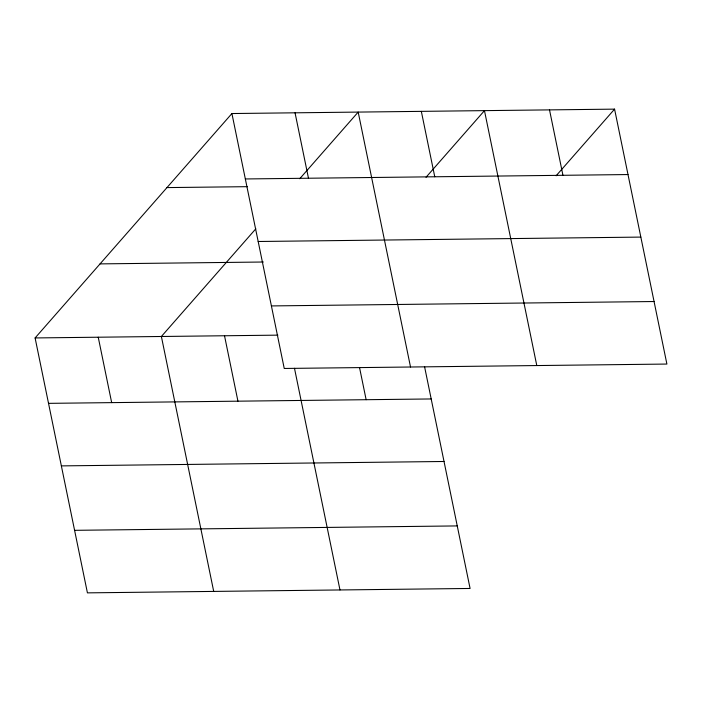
<?xml version="1.0" encoding="UTF-8"?>
<svg xmlns="http://www.w3.org/2000/svg" width="702" height="702" viewBox="0 0 702 702"><rect width="100%" height="100%" fill="white"/><g stroke="black" fill="none" stroke-linecap="round" stroke-linejoin="round"><path stroke-width="1.05" d="M424.587 366.777L470.086 588.46L87.425 592.865L35.1 337.943L231.914 113.54L614.575 109.135L666.9 364.057L284.24 368.462L231.914 113.54M255.826 228.799L161.381 336.486L213.706 591.409M299.736 178.738L358.187 112.092L410.521 367.006M426.017 177.281L484.468 110.635L536.793 365.558M556.116 175.781L614.575 109.135M245.34 178.957L628 174.552M166.962 187.592L247.525 186.671M258.178 241.497L640.838 237.092M100.053 263.891L263.338 262.013M271.402 305.923L654.062 301.527M35.1 337.943L277.86 335.144M48.526 403.352L431.186 398.955M61.364 465.891L444.024 461.486M74.587 530.326L457.248 525.921M549.517 109.889L562.951 175.298M421.332 111.364L434.757 176.772M359.529 367.532L366.137 399.701M295.051 112.811L308.476 178.229M294.48 368.278L339.979 589.952M224.517 335.758L237.943 401.175M98.236 337.214L111.671 402.632"/></g></svg>
